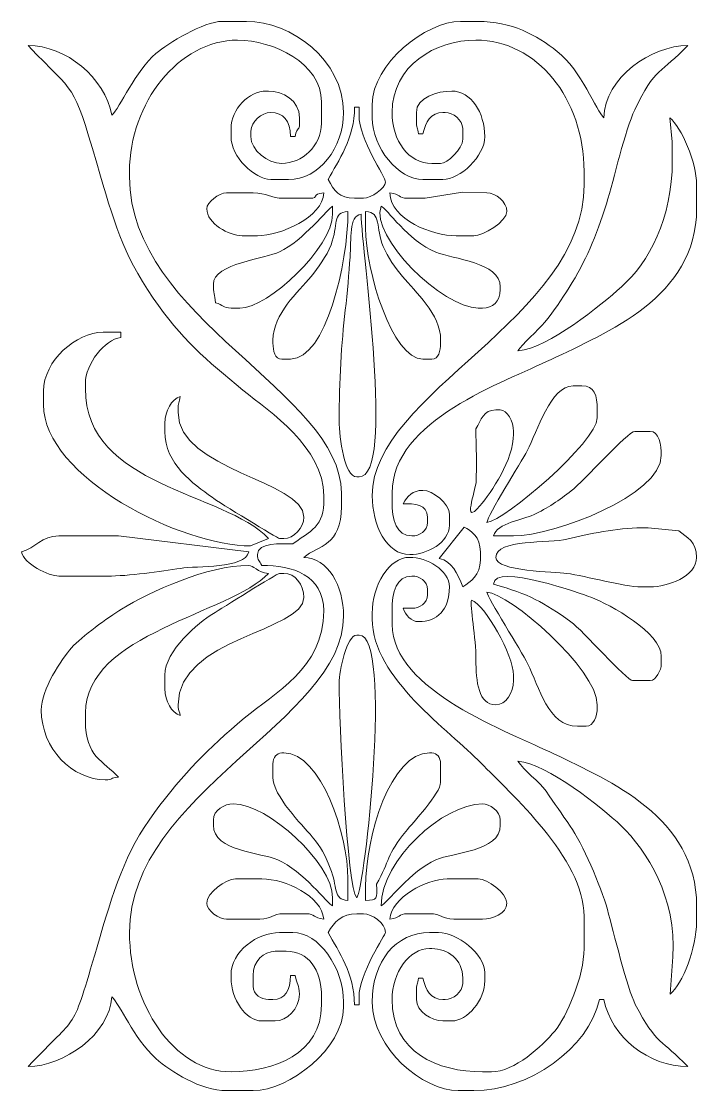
# Model space of a CAD drawing. Header units: millimetres. Extents: x -1200 to 1200, y -590 to 590.
# Drawn here: x 455 to 1200, y -590 to 590 of the extents above; entities that cross this region are included whole.
import ezdxf

# ---------------------------------------------------------------- set-up
doc = ezdxf.new("R2010")
doc.units = ezdxf.units.MM
doc.header["$MEASUREMENT"] = 0
doc.layers.add('Layer 1', color=7, linetype='Continuous')

msp = doc.modelspace()

# ---------------------------------------------------------------- linework, layer by layer
at = {"layer": 'Layer 1', "color": 250, "lineweight": 20}
for points, knots in [([(555.1257, 486.4647), (547.1942, 527.8415), (504.7219, 563.3568), (462.66, 563.3568), (516.8209, 506.14), (510.9145, 526.3753), (538.4378, 433.6507), (558.1861, 367.1202), (565.5389, 335.965), (600.6909, 284.551), (631.647, 239.2744), (659.1799, 216.3363), (699.6947, 183.0736), (729.608, 158.5143), (788.722, 120.4186), (788.722, 66.5148), (788.722, 66.5148), (788.722, 57.6421), (788.722, 57.6421), (788.722, 30.5854), (768.2673, 24.3592), (754.6557, 13.2817), (741.767, 13.2817), (715.7232, 15.4529), (715.7232, 1.4522), (715.7232, -5.1789), (717.649, -5.0406), (720.5901, -10.3773), (754.0874, -10.3773), (788.722, -20.9963), (788.722, -60.6537), (788.722, -124.5418), (734.5991, -150.6034), (701.157, -178.9897), (660.665, -213.3607), (635.2193, -238.7382), (601.9848, -283.2193), (569.5029, -326.6936), (556.6231, -370.4957), (538.8151, -431.2057), (509.9723, -529.5328), (519.5971, -503.2608), (462.66, -563.41), (502.2919, -563.41), (552.2942, -527.8687), (555.1257, -486.5179), (564.0497, -494.4651), (578.5718, -531.8256), (603.7906, -554.5389), (620.3861, -569.4845), (653.2639, -590.0266), (681.657, -590.0266), (681.657, -590.0266), (710.8563, -590.0266), (710.8563, -590.0266), (750.7669, -590.0266), (810.6217, -543.2736), (810.6217, -498.3474), (810.6217, -498.3474), (810.6217, -492.4331), (810.6217, -492.4331), (810.6217, -453.9325), (783.244, -415.5409), (754.6557, -415.5409), (754.6557, -415.5409), (740.0564, -415.5409), (740.0564, -415.5409), (715.8177, -415.5409), (686.5239, -435.8425), (686.5239, -462.8589), (686.5239, -462.8589), (686.5239, -465.8165), (686.5239, -465.8165), (686.5239, -488.9381), (702.6676, -513.1345), (720.5901, -513.1345), (720.5901, -513.1345), (735.1895, -513.1345), (735.1895, -513.1345), (747.9251, -513.1345), (761.9561, -499.9209), (761.9561, -483.5603), (761.9561, -472.8173), (759.0695, -473.187), (757.0892, -462.8589), (757.0892, -462.8589), (752.223, -462.8589), (752.223, -462.8589), (751.9188, -479.4366), (746.3642, -489.4755), (732.756, -489.4755), (732.756, -489.4755), (727.8898, -489.4755), (727.8898, -489.4755), (719.69, -489.4755), (710.8563, -484.2494), (710.8563, -474.6884), (710.8563, -474.6884), (710.8563, -462.8589), (710.8563, -462.8589), (710.8563, -446.9116), (722.8905, -436.2423), (735.1895, -436.2423), (735.1895, -436.2423), (747.3561, -436.2423), (747.3561, -436.2423), (771.8189, -436.2423), (786.2892, -456.1331), (786.2892, -486.5179), (786.2892, -486.5179), (786.2892, -495.3906), (786.2892, -495.3906), (786.2892, -549.3087), (733.5437, -569.3252), (686.5239, -569.3252), (623.3941, -569.3252), (574.5919, -494.3335), (574.5919, -415.5409), (574.5919, -261.1104), (810.6217, -181.4342), (810.6217, -66.568), (810.6217, -32.861), (793.4103, -2.2255), (766.8223, -1.5054), (783.0253, 12.1785), (808.1889, 10.3778), (808.1889, 54.6853), (808.1889, 54.6853), (808.1889, 69.4716), (808.1889, 69.4716), (808.1889, 180.7154), (574.5919, 261.0857), (574.5919, 418.4445), (574.5919, 418.4445), (574.5919, 424.3597), (574.5919, 424.3597), (574.5919, 499.8711), (629.0232, 569.2712), (693.8235, 569.2712), (732.7402, 569.2712), (786.2892, 543.9012), (786.2892, 501.2518), (786.2892, 501.2518), (786.2892, 477.592), (786.2892, 477.592), (786.2892, 452.3435), (764.6613, 433.2316), (742.4898, 433.2316), (726.9117, 433.2316), (708.4236, 447.6557), (708.4236, 462.8057), (708.4236, 462.8057), (708.4236, 468.7201), (708.4236, 468.7201), (708.4236, 479.4815), (720.288, 489.4223), (730.3233, 489.4223), (744.3267, 489.4223), (751.8995, 480.4599), (752.223, 462.8057), (752.223, 462.8057), (757.0892, 462.8057), (757.0892, 462.8057), (759.8475, 475.3595), (761.9561, 467.979), (761.9561, 477.592), (761.9561, 477.592), (761.9561, 483.5071), (761.9561, 483.5071), (761.9561, 503.0391), (743.5576, 513.0813), (727.8898, 513.0813), (727.8898, 513.0813), (725.4564, 513.0813), (725.4564, 513.0813), (706.4323, 513.0813), (686.5239, 493.4596), (686.5239, 471.6776), (686.5239, 471.6776), (686.5239, 462.8057), (686.5239, 462.8057), (686.5239, 440.7647), (712.4966, 415.4869), (730.3233, 415.4869), (730.3233, 415.4869), (749.7895, 415.4869), (749.7895, 415.4869), (783.8172, 415.4869), (810.6217, 450.3098), (810.6217, 489.4223), (810.6217, 547.3508), (752.6492, 589.9734), (703.5567, 589.9734), (703.5567, 589.9734), (676.7908, 589.9734), (676.7908, 589.9734), (656.4244, 589.9734), (616.7642, 565.5658), (603.7389, 554.5486), (581.5564, 535.7863), (563.8138, 494.2015), (555.1257, 486.4647)], [0, 0, 0, 0, 0.014925373, 0.014925373, 0.014925373, 0.029850746, 0.029850746, 0.029850746, 0.044776119, 0.044776119, 0.044776119, 0.059701493, 0.059701493, 0.059701493, 0.074626866, 0.074626866, 0.074626866, 0.089552239, 0.089552239, 0.089552239, 0.104477612, 0.104477612, 0.104477612, 0.119402985, 0.119402985, 0.119402985, 0.134328358, 0.134328358, 0.134328358, 0.149253731, 0.149253731, 0.149253731, 0.164179104, 0.164179104, 0.164179104, 0.179104478, 0.179104478, 0.179104478, 0.194029851, 0.194029851, 0.194029851, 0.208955224, 0.208955224, 0.208955224, 0.223880597, 0.223880597, 0.223880597, 0.23880597, 0.23880597, 0.23880597, 0.253731343, 0.253731343, 0.253731343, 0.268656716, 0.268656716, 0.268656716, 0.28358209, 0.28358209, 0.28358209, 0.298507463, 0.298507463, 0.298507463, 0.313432836, 0.313432836, 0.313432836, 0.328358209, 0.328358209, 0.328358209, 0.343283582, 0.343283582, 0.343283582, 0.358208955, 0.358208955, 0.358208955, 0.373134328, 0.373134328, 0.373134328, 0.388059701, 0.388059701, 0.388059701, 0.402985075, 0.402985075, 0.402985075, 0.417910448, 0.417910448, 0.417910448, 0.432835821, 0.432835821, 0.432835821, 0.447761194, 0.447761194, 0.447761194, 0.462686567, 0.462686567, 0.462686567, 0.47761194, 0.47761194, 0.47761194, 0.492537313, 0.492537313, 0.492537313, 0.507462687, 0.507462687, 0.507462687, 0.52238806, 0.52238806, 0.52238806, 0.537313433, 0.537313433, 0.537313433, 0.552238806, 0.552238806, 0.552238806, 0.567164179, 0.567164179, 0.567164179, 0.582089552, 0.582089552, 0.582089552, 0.597014925, 0.597014925, 0.597014925, 0.611940299, 0.611940299, 0.611940299, 0.626865672, 0.626865672, 0.626865672, 0.641791045, 0.641791045, 0.641791045, 0.656716418, 0.656716418, 0.656716418, 0.671641791, 0.671641791, 0.671641791, 0.686567164, 0.686567164, 0.686567164, 0.701492537, 0.701492537, 0.701492537, 0.71641791, 0.71641791, 0.71641791, 0.731343284, 0.731343284, 0.731343284, 0.746268657, 0.746268657, 0.746268657, 0.76119403, 0.76119403, 0.76119403, 0.776119403, 0.776119403, 0.776119403, 0.791044776, 0.791044776, 0.791044776, 0.805970149, 0.805970149, 0.805970149, 0.820895522, 0.820895522, 0.820895522, 0.835820896, 0.835820896, 0.835820896, 0.850746269, 0.850746269, 0.850746269, 0.865671642, 0.865671642, 0.865671642, 0.880597015, 0.880597015, 0.880597015, 0.895522388, 0.895522388, 0.895522388, 0.910447761, 0.910447761, 0.910447761, 0.925373134, 0.925373134, 0.925373134, 0.940298507, 0.940298507, 0.940298507, 0.955223881, 0.955223881, 0.955223881, 0.970149254, 0.970149254, 0.970149254, 0.985074627, 0.985074627, 0.985074627, 1, 1, 1, 1]), ([(842.2545, 498.2942), (842.2545, 498.2942), (842.2545, 483.5071), (842.2545, 483.5071), (842.2545, 450.4842), (871.0504, 415.4869), (898.2205, 415.4869), (898.2205, 415.4869), (920.1202, 415.4869), (920.1202, 415.4869), (939.1167, 415.4869), (966.3531, 441.0103), (966.3531, 462.8057), (966.3531, 489.3888), (951.2812, 513.0813), (929.8533, 513.0813), (914.3752, 513.0813), (890.9208, 506.0034), (890.9208, 489.4223), (890.9208, 489.4223), (890.9208, 480.5496), (890.9208, 480.5496), (890.9208, 472.5621), (892.0824, 472.3952), (893.3543, 465.7625), (893.3543, 465.7625), (898.2205, 465.7625), (898.2205, 465.7625), (900.7257, 478.831), (907.0314, 489.4223), (920.1202, 489.4223), (920.1202, 489.4223), (922.5537, 489.4223), (922.5537, 489.4223), (931.446, 489.4223), (942.0199, 481.2604), (942.0199, 471.6776), (942.0199, 471.6776), (942.0199, 459.8482), (942.0199, 459.8482), (942.0199, 449.1663), (924.5684, 433.2316), (917.6874, 433.2316), (917.6874, 433.2316), (907.9536, 433.2316), (907.9536, 433.2316), (882.1085, 433.2316), (864.1542, 458.1464), (864.1542, 489.4223), (864.1542, 541.3552), (911.948, 569.2712), (956.6199, 569.2712), (1023.5627, 569.2712), (1075.8515, 505.1617), (1075.8515, 424.3597), (1075.8515, 424.3597), (1075.8515, 409.5726), (1075.8515, 409.5726), (1075.8515, 261.6809), (842.2545, 180.5603), (842.2545, 66.5148), (842.2545, 34.2849), (858.0092, 1.4522), (883.6212, 1.4522), (902.468, 1.4522), (927.4206, 14.9382), (927.4206, 33.9831), (927.4206, 33.9831), (927.4206, 45.8126), (927.4206, 45.8126), (927.4206, 58.1258), (908.6972, 72.4292), (898.2205, 72.4292), (886.6278, 72.4292), (880.9987, 66.1317), (876.3208, 57.6421), (888.7136, 57.6421), (903.0874, 57.4333), (903.0874, 42.8558), (903.0874, 42.8558), (903.0874, 36.9407), (903.0874, 36.9407), (903.0874, 27.3797), (894.2544, 22.1536), (886.0539, 22.1536), (868.7004, 22.1536), (864.1542, 39.3341), (864.1542, 60.5997), (864.1542, 60.5997), (864.1542, 69.4716), (864.1542, 69.4716), (864.1542, 150.0724), (987.0477, 191.502), (1039.6884, 216.9324), (1099.9164, 246.0278), (1199.9501, 285.3667), (1199.9501, 382.956), (1199.9501, 382.956), (1199.9501, 409.5726), (1199.9501, 409.5726), (1199.9501, 434.1931), (1183.0697, 473.4809), (1170.4589, 483.4543), (1170.4589, 483.4543), (1173.1835, 456.8906), (1173.1835, 456.8906), (1173.1835, 456.8906), (1173.1835, 436.1892), (1173.1835, 436.1892), (1173.1835, 372.5651), (1147.3494, 323.9326), (1117.2361, 297.1685), (1093.8893, 276.4185), (1037.6509, 229.7335), (1002.8528, 226.2142), (1007.1058, 233.2695), (1025.0849, 248.8144), (1032.6709, 257.9931), (1041.5742, 268.7655), (1051.6874, 283.95), (1059.4871, 296.378), (1077.2911, 324.7475), (1089.3894, 352.4354), (1100.4716, 388.5216), (1109.028, 416.3848), (1120.9153, 469.4779), (1131.741, 492.4721), (1153.8841, 539.5017), (1161.2631, 532.77), (1190.2169, 563.3568), (1150.3685, 563.3568), (1098.5741, 528.4057), (1097.7512, 483.5071), (1089.119, 491.1945), (1073.0863, 535.7628), (1046.2176, 556.9135), (1023.3895, 574.8837), (995.838, 589.9734), (959.0534, 589.9734), (959.0534, 589.9734), (939.5871, 589.9734), (939.5871, 589.9734), (901.1678, 589.9734), (842.2545, 542.9379), (842.2545, 498.2942)], [0, 0, 0, 0, 0.020833333, 0.020833333, 0.020833333, 0.041666667, 0.041666667, 0.041666667, 0.0625, 0.0625, 0.0625, 0.083333333, 0.083333333, 0.083333333, 0.104166667, 0.104166667, 0.104166667, 0.125, 0.125, 0.125, 0.145833333, 0.145833333, 0.145833333, 0.166666667, 0.166666667, 0.166666667, 0.1875, 0.1875, 0.1875, 0.208333333, 0.208333333, 0.208333333, 0.229166667, 0.229166667, 0.229166667, 0.25, 0.25, 0.25, 0.270833333, 0.270833333, 0.270833333, 0.291666667, 0.291666667, 0.291666667, 0.3125, 0.3125, 0.3125, 0.333333333, 0.333333333, 0.333333333, 0.354166667, 0.354166667, 0.354166667, 0.375, 0.375, 0.375, 0.395833333, 0.395833333, 0.395833333, 0.416666667, 0.416666667, 0.416666667, 0.4375, 0.4375, 0.4375, 0.458333333, 0.458333333, 0.458333333, 0.479166667, 0.479166667, 0.479166667, 0.5, 0.5, 0.5, 0.520833333, 0.520833333, 0.520833333, 0.541666667, 0.541666667, 0.541666667, 0.5625, 0.5625, 0.5625, 0.583333333, 0.583333333, 0.583333333, 0.604166667, 0.604166667, 0.604166667, 0.625, 0.625, 0.625, 0.645833333, 0.645833333, 0.645833333, 0.666666667, 0.666666667, 0.666666667, 0.6875, 0.6875, 0.6875, 0.708333333, 0.708333333, 0.708333333, 0.729166667, 0.729166667, 0.729166667, 0.75, 0.75, 0.75, 0.770833333, 0.770833333, 0.770833333, 0.791666667, 0.791666667, 0.791666667, 0.8125, 0.8125, 0.8125, 0.833333333, 0.833333333, 0.833333333, 0.854166667, 0.854166667, 0.854166667, 0.875, 0.875, 0.875, 0.895833333, 0.895833333, 0.895833333, 0.916666667, 0.916666667, 0.916666667, 0.9375, 0.9375, 0.9375, 0.958333333, 0.958333333, 0.958333333, 0.979166667, 0.979166667, 0.979166667, 1, 1, 1, 1]), ([(793.5889, 415.4869), (800.3871, 403.1477), (805.5989, 394.7855), (822.7883, 394.7855), (822.7883, 394.7855), (832.5214, 394.7855), (832.5214, 394.7855), (840.8398, 394.7855), (856.8546, 405.9771), (856.8546, 412.5293), (856.8546, 418.1461), (827.6552, 459.5564), (827.6552, 486.4647), (827.6552, 486.4647), (827.6552, 495.3366), (827.6552, 495.3366), (827.6552, 495.3366), (822.7883, 495.3366), (822.7883, 495.3366), (822.7883, 461.3303), (804.7926, 435.8211), (793.5889, 415.4869)], [0, 0, 0, 0, 0.142857143, 0.142857143, 0.142857143, 0.285714286, 0.285714286, 0.285714286, 0.428571429, 0.428571429, 0.428571429, 0.571428571, 0.571428571, 0.571428571, 0.714285714, 0.714285714, 0.714285714, 0.857142857, 0.857142857, 0.857142857, 1, 1, 1, 1]), ([(934.7202, 353.3819), (934.7202, 353.3819), (954.1865, 353.3819), (954.1865, 353.3819), (964.1955, 353.3819), (990.6862, 368.9126), (990.6862, 379.9985), (990.6862, 391.0609), (978.292, 400.6999), (968.7865, 400.6999), (968.7865, 400.6999), (941.9013, 401.6304), (941.9013, 401.6304), (941.9013, 401.6304), (900.654, 394.7855), (900.654, 394.7855), (900.654, 394.7855), (881.1877, 394.7855), (881.1877, 394.7855), (870.6358, 394.7855), (873.6763, 399.491), (861.7215, 400.6999), (862.2677, 370.8876), (908.8744, 353.3819), (934.7202, 353.3819)], [0, 0, 0, 0, 0.125, 0.125, 0.125, 0.25, 0.25, 0.25, 0.375, 0.375, 0.375, 0.5, 0.5, 0.5, 0.625, 0.625, 0.625, 0.75, 0.75, 0.75, 0.875, 0.875, 0.875, 1, 1, 1, 1]), ([(659.7573, 382.956), (659.7573, 367.2401), (684.4719, 353.3819), (698.6905, 353.3819), (698.6905, 353.3819), (715.7232, 353.3819), (715.7232, 353.3819), (740.4633, 353.3819), (788.2268, 373.6843), (788.722, 400.6999), (774.3903, 399.2504), (783.6475, 394.7855), (774.1227, 394.7855), (774.1227, 394.7855), (744.9226, 394.7855), (744.9226, 394.7855), (729.3735, 394.7855), (726.4062, 400.6999), (710.8563, 400.6999), (710.8563, 400.6999), (681.657, 400.6999), (681.657, 400.6999), (673.2406, 400.6999), (659.7573, 390.4321), (659.7573, 382.956)], [0, 0, 0, 0, 0.125, 0.125, 0.125, 0.25, 0.25, 0.25, 0.375, 0.375, 0.375, 0.5, 0.5, 0.5, 0.625, 0.625, 0.625, 0.75, 0.75, 0.75, 0.875, 0.875, 0.875, 1, 1, 1, 1]), ([(667.0569, 300.1488), (667.0569, 289.9531), (668.8572, 288.6973), (669.4904, 279.4474), (677.9889, 277.0405), (677.684, 273.5322), (686.5239, 273.5322), (686.5239, 273.5322), (696.257, 273.5322), (696.257, 273.5322), (727.9243, 273.5322), (798.4551, 340.9538), (798.4551, 377.0409), (798.4551, 377.0409), (798.4551, 385.9128), (798.4551, 385.9128), (795.0774, 384.8171), (765.3255, 347.4625), (740.0998, 335.5844), (725.2212, 328.5786), (667.0569, 322.5486), (667.0569, 300.1488)], [0, 0, 0, 0, 0.142857143, 0.142857143, 0.142857143, 0.285714286, 0.285714286, 0.285714286, 0.428571429, 0.428571429, 0.428571429, 0.571428571, 0.571428571, 0.571428571, 0.714285714, 0.714285714, 0.714285714, 0.857142857, 0.857142857, 0.857142857, 1, 1, 1, 1]), ([(732.756, 238.0437), (732.756, 238.0437), (732.756, 235.0861), (732.756, 235.0861), (732.756, 226.0055), (735.0095, 217.3415), (742.4898, 217.3415), (742.4898, 217.3415), (752.223, 217.3415), (752.223, 217.3415), (791.032, 217.3415), (815.4886, 322.4438), (815.4886, 379.9985), (797.6467, 379.5156), (805.1671, 365.0169), (796.8246, 343.5342), (791.8307, 330.6752), (782.5797, 317.776), (774.7276, 308.2855), (760.9277, 291.603), (732.756, 267.5634), (732.756, 238.0437)], [0, 0, 0, 0, 0.142857143, 0.142857143, 0.142857143, 0.285714286, 0.285714286, 0.285714286, 0.428571429, 0.428571429, 0.428571429, 0.571428571, 0.571428571, 0.571428571, 0.714285714, 0.714285714, 0.714285714, 0.857142857, 0.857142857, 0.857142857, 1, 1, 1, 1]), ([(834.9549, 362.2538), (834.9549, 314.3448), (864.1391, 217.3415), (898.2205, 217.3415), (898.2205, 217.3415), (907.9536, 217.3415), (907.9536, 217.3415), (915.434, 217.3415), (917.6874, 226.0055), (917.6874, 235.0861), (917.6874, 235.0861), (917.6874, 238.0437), (917.6874, 238.0437), (917.6874, 267.5634), (889.5158, 291.603), (875.7159, 308.2855), (867.4809, 318.2388), (859.7646, 329.261), (854.4356, 341.5692), (845.5398, 362.1155), (852.9312, 379.5114), (834.9549, 379.9985), (834.9549, 379.9985), (834.9549, 362.2538), (834.9549, 362.2538)], [0, 0, 0, 0, 0.125, 0.125, 0.125, 0.25, 0.25, 0.25, 0.375, 0.375, 0.375, 0.5, 0.5, 0.5, 0.625, 0.625, 0.625, 0.75, 0.75, 0.75, 0.875, 0.875, 0.875, 1, 1, 1, 1]), ([(959.0534, 273.5322), (959.0534, 273.5322), (963.9196, 273.5322), (963.9196, 273.5322), (975.1509, 273.5322), (983.3865, 280.0811), (983.3865, 294.2336), (983.3865, 294.2336), (983.3865, 297.1912), (983.3865, 297.1912), (983.3865, 324.045), (931.0901, 327.6791), (912.506, 335.255), (881.5374, 347.8783), (858.0251, 383.9536), (851.9883, 385.9128), (839.2955, 352.5587), (919.9236, 273.5322), (959.0534, 273.5322)], [0, 0, 0, 0, 0.166666667, 0.166666667, 0.166666667, 0.333333333, 0.333333333, 0.333333333, 0.5, 0.5, 0.5, 0.666666667, 0.666666667, 0.666666667, 0.833333333, 0.833333333, 0.833333333, 1, 1, 1, 1]), ([(805.7555, 149.3213), (805.7555, 129.8379), (811.7088, 87.2162), (825.2217, 87.2162), (825.2217, 87.2162), (827.6552, 87.2162), (827.6552, 87.2162), (868.3017, 87.2162), (830.0886, 336.5837), (830.0886, 377.0409), (816.0294, 375.6191), (819.3043, 349.2389), (817.8483, 329.8126), (816.6039, 313.2089), (814.8106, 290.1309), (812.5447, 271.195), (808.2117, 234.978), (805.7555, 192.4896), (805.7555, 149.3213)], [0, 0, 0, 0, 0.166666667, 0.166666667, 0.166666667, 0.333333333, 0.333333333, 0.333333333, 0.5, 0.5, 0.5, 0.666666667, 0.666666667, 0.666666667, 0.833333333, 0.833333333, 0.833333333, 1, 1, 1, 1]), ([(479.6935, 181.853), (479.6935, 181.853), (479.6935, 167.0659), (479.6935, 167.0659), (479.6935, 86.9438), (633.4645, 10.3241), (708.1222, 11.2345), (708.1222, 11.2345), (727.8898, 19.196), (727.8898, 19.196), (678.5634, 71.3058), (525.9256, 75.7631), (525.9256, 184.8106), (525.9256, 184.8106), (525.9256, 190.7249), (525.9256, 190.7249), (525.9256, 211.7189), (547.3259, 239.2274), (564.8588, 241.0005), (564.8588, 241.0005), (564.8588, 246.9156), (564.8588, 246.9156), (564.8588, 246.9156), (545.3926, 246.9156), (545.3926, 246.9156), (516.0118, 246.9156), (479.6935, 215.5735), (479.6935, 181.853)], [0, 0, 0, 0, 0.111111111, 0.111111111, 0.111111111, 0.222222222, 0.222222222, 0.222222222, 0.333333333, 0.333333333, 0.333333333, 0.444444444, 0.444444444, 0.444444444, 0.555555556, 0.555555556, 0.555555556, 0.666666667, 0.666666667, 0.666666667, 0.777777778, 0.777777778, 0.777777778, 0.888888889, 0.888888889, 0.888888889, 1, 1, 1, 1]), ([(968.7865, 36.9407), (988.1141, 38.8956), (1090.4516, 126.2399), (1090.4516, 152.2789), (1090.4516, 152.2789), (1090.4516, 161.1516), (1090.4516, 161.1516), (1090.4516, 177.5441), (1087.0656, 187.7673), (1073.4181, 187.7673), (1073.4181, 187.7673), (1063.685, 187.7673), (1063.685, 187.7673), (1039.0945, 187.7673), (1024.2255, 137.4465), (1013.1067, 116.1574), (1006.2912, 103.1082), (969.3011, 44.4537), (968.7865, 36.9407)], [0, 0, 0, 0, 0.166666667, 0.166666667, 0.166666667, 0.333333333, 0.333333333, 0.333333333, 0.5, 0.5, 0.5, 0.666666667, 0.666666667, 0.666666667, 0.833333333, 0.833333333, 0.833333333, 1, 1, 1, 1]), ([(613.5244, 146.3645), (613.5244, 146.3645), (613.5244, 137.4918), (613.5244, 137.4918), (613.5244, 100.9051), (645.4028, 79.7116), (665.5947, 64.7368), (672.3156, 59.753), (738.1513, 19.196), (740.0564, 19.196), (740.0564, 19.196), (744.9226, 19.196), (744.9226, 19.196), (755.7731, 19.196), (766.8223, 31.1722), (766.8223, 42.8558), (766.8223, 83.2669), (628.1244, 94.7024), (628.1244, 158.194), (628.1244, 158.194), (628.1244, 161.1516), (628.1244, 161.1516), (628.1244, 169.1391), (629.2867, 169.3051), (630.5579, 175.9378), (621.1924, 172.8989), (613.5244, 160.3787), (613.5244, 146.3645)], [0, 0, 0, 0, 0.111111111, 0.111111111, 0.111111111, 0.222222222, 0.222222222, 0.222222222, 0.333333333, 0.333333333, 0.333333333, 0.444444444, 0.444444444, 0.444444444, 0.555555556, 0.555555556, 0.555555556, 0.666666667, 0.666666667, 0.666666667, 0.777777778, 0.777777778, 0.777777778, 0.888888889, 0.888888889, 0.888888889, 1, 1, 1, 1]), ([(956.6199, 140.4494), (956.6199, 122.4197), (957.7615, 98.4832), (956.6986, 81.2063), (956.1502, 72.285), (941.0839, 31.8655), (960.9274, 55.1875), (973.9045, 70.439), (997.9859, 106.1471), (997.9859, 134.535), (997.9859, 134.535), (997.9859, 137.4918), (997.9859, 137.4918), (997.9859, 148.2994), (991.2704, 161.1516), (983.3865, 161.1516), (983.3865, 161.1516), (978.5196, 161.1516), (978.5196, 161.1516), (965.046, 161.1516), (961.9655, 150.152), (956.6199, 140.4494)], [0, 0, 0, 0, 0.142857143, 0.142857143, 0.142857143, 0.285714286, 0.285714286, 0.285714286, 0.428571429, 0.428571429, 0.428571429, 0.571428571, 0.571428571, 0.571428571, 0.714285714, 0.714285714, 0.714285714, 0.857142857, 0.857142857, 0.857142857, 1, 1, 1, 1]), ([(976.0862, 22.1536), (976.0862, 22.1536), (997.9859, 22.1536), (997.9859, 22.1536), (1042.7199, 22.1536), (1161.0169, 67.0002), (1161.0169, 110.8752), (1161.0169, 122.8623), (1158.3944, 137.4918), (1148.8503, 137.4918), (1148.8503, 137.4918), (1131.8175, 137.4918), (1131.8175, 137.4918), (1123.9805, 137.4918), (1075.3577, 82.2492), (1061.7723, 71.7962), (1048.7297, 61.7607), (1035.2795, 52.5476), (1020.2311, 45.3926), (1010.3049, 40.6737), (979.1432, 36.068), (976.0862, 22.1536)], [0, 0, 0, 0, 0.142857143, 0.142857143, 0.142857143, 0.285714286, 0.285714286, 0.285714286, 0.428571429, 0.428571429, 0.428571429, 0.571428571, 0.571428571, 0.571428571, 0.714285714, 0.714285714, 0.714285714, 0.857142857, 0.857142857, 0.857142857, 1, 1, 1, 1]), ([(916.2141, -2.6346), (930.3658, -5.7842), (936.057, -18.9315), (942.0199, -34.0371), (951.1647, -28.1555), (961.4868, -21.2905), (961.4868, -4.463), (961.4868, -4.463), (961.4868, 4.4089), (961.4868, 4.4089), (961.4868, 21.2373), (951.1647, 28.1023), (943.7395, 31.9628), (943.7395, 31.9628), (916.2141, -2.6346), (916.2141, -2.6346)], [0, 0, 0, 0, 0.2, 0.2, 0.2, 0.4, 0.4, 0.4, 0.6, 0.6, 0.6, 0.8, 0.8, 0.8, 1, 1, 1, 1]), ([(978.5196, -1.5054), (978.5196, -17.3219), (1043.989, -17.3948), (1056.4591, -19.1603), (1078.5568, -22.2889), (1119.2826, -34.0371), (1139.1172, -34.0371), (1139.1172, -34.0371), (1148.8503, -34.0371), (1148.8503, -34.0371), (1167.7475, -34.0371), (1199.9501, -22.973), (1199.9501, -1.5054), (1199.9501, 15.6768), (1189.0802, 21.0713), (1180.4549, 27.7142), (1180.4549, 27.7142), (1146.4175, 31.0255), (1146.4175, 31.0255), (1146.4175, 31.0255), (1139.1172, 31.0255), (1139.1172, 31.0255), (1112.5099, 31.0255), (1080.8461, 24.3181), (1056.9854, 18.4675), (1038.2772, 13.8803), (978.5196, 18.8699), (978.5196, -1.5054)], [0, 0, 0, 0, 0.111111111, 0.111111111, 0.111111111, 0.222222222, 0.222222222, 0.222222222, 0.333333333, 0.333333333, 0.333333333, 0.444444444, 0.444444444, 0.444444444, 0.555555556, 0.555555556, 0.555555556, 0.666666667, 0.666666667, 0.666666667, 0.777777778, 0.777777778, 0.777777778, 0.888888889, 0.888888889, 0.888888889, 1, 1, 1, 1]), ([(455.3603, 4.4089), (458.2669, -8.8222), (485.3019, -22.2076), (496.7263, -22.2076), (496.7263, -22.2076), (550.2588, -22.2076), (550.2588, -22.2076), (572.7206, -22.2076), (609.4618, -17.1702), (630.8228, -13.6568), (648.5791, -10.7369), (701.8268, -14.5412), (706.0115, 4.6596), (706.0115, 4.6596), (562.4254, 22.1536), (562.4254, 22.1536), (562.4254, 22.1536), (496.7263, 22.1536), (496.7263, 22.1536), (478.0077, 22.1536), (470.626, 8.7321), (455.3603, 4.4089)], [0, 0, 0, 0, 0.142857143, 0.142857143, 0.142857143, 0.285714286, 0.285714286, 0.285714286, 0.428571429, 0.428571429, 0.428571429, 0.571428571, 0.571428571, 0.571428571, 0.714285714, 0.714285714, 0.714285714, 0.857142857, 0.857142857, 0.857142857, 1, 1, 1, 1]), ([(477.26, -170.0767), (477.26, -212.6339), (511.7519, -246.9688), (547.8253, -246.9688), (556.9901, -246.9688), (552.4267, -245.0231), (562.4254, -244.0121), (545.6829, -226.3252), (525.9256, -221.3515), (525.9256, -181.9062), (525.9256, -181.9062), (525.9256, -173.0343), (525.9256, -173.0343), (525.9256, -85.8644), (685.8886, -63.6205), (727.8898, -19.25), (715.5881, -18.006), (710.8639, -10.3773), (705.9901, -10.3773), (660.5843, -10.3773), (597.6966, -39.2799), (565.6789, -58.6929), (551.0279, -67.5765), (521.6229, -89.1674), (510.6786, -101.2701), (499.5756, -113.5465), (477.26, -147.9602), (477.26, -170.0767)], [0, 0, 0, 0, 0.111111111, 0.111111111, 0.111111111, 0.222222222, 0.222222222, 0.222222222, 0.333333333, 0.333333333, 0.333333333, 0.444444444, 0.444444444, 0.444444444, 0.555555556, 0.555555556, 0.555555556, 0.666666667, 0.666666667, 0.666666667, 0.777777778, 0.777777778, 0.777777778, 0.888888889, 0.888888889, 0.888888889, 1, 1, 1, 1]), ([(842.2545, -63.6104), (842.2545, -63.6104), (842.2545, -69.5256), (842.2545, -69.5256), (842.2545, -134.6896), (927.9089, -193.1162), (962.12, -228.4554), (994.2171, -261.6108), (1075.8515, -333.5452), (1075.8515, -397.7963), (1075.8515, -397.7963), (1075.8515, -433.2848), (1075.8515, -433.2848), (1075.8515, -463.8356), (1056.6529, -508.6243), (1043.6331, -524.2522), (1029.6559, -541.0303), (999.1129, -569.3252), (973.6527, -569.3252), (973.6527, -569.3252), (963.9196, -569.3252), (963.9196, -569.3252), (914.0035, -569.3252), (864.1542, -547.575), (864.1542, -489.4755), (864.1542, -459.4143), (882.9342, -433.2848), (905.5209, -433.2848), (905.5209, -433.2848), (907.9536, -433.2848), (907.9536, -433.2848), (925.1451, -433.2848), (942.0199, -445.1436), (942.0199, -465.8165), (942.0199, -465.8165), (942.0199, -471.7308), (942.0199, -471.7308), (942.0199, -481.3136), (931.446, -489.4755), (922.5537, -489.4755), (922.5537, -489.4755), (920.1202, -489.4755), (920.1202, -489.4755), (907.0314, -489.4755), (900.7257, -478.885), (898.2205, -465.8165), (898.2205, -465.8165), (893.3543, -465.8165), (893.3543, -465.8165), (892.0824, -472.4493), (890.9208, -472.6161), (890.9208, -480.6036), (890.9208, -480.6036), (890.9208, -489.4755), (890.9208, -489.4755), (890.9208, -502.5968), (907.6874, -513.1345), (920.1202, -513.1345), (920.1202, -513.1345), (929.8533, -513.1345), (929.8533, -513.1345), (947.6269, -513.1345), (966.3531, -489.789), (966.3531, -468.7741), (966.3531, -468.7741), (966.3531, -459.9013), (966.3531, -459.9013), (966.3531, -439.1672), (935.83, -415.5409), (915.254, -415.5409), (915.254, -415.5409), (905.5209, -415.5409), (905.5209, -415.5409), (868.2997, -415.5409), (842.2545, -447.195), (842.2545, -492.4331), (842.2545, -543.6039), (897.8625, -590.0266), (937.1537, -590.0266), (937.1537, -590.0266), (954.1865, -590.0266), (954.1865, -590.0266), (1014.7566, -590.0266), (1080.9695, -543.7112), (1092.885, -489.4755), (1092.885, -489.4755), (1097.7512, -489.4755), (1097.7512, -489.4755), (1105.7634, -531.2731), (1147.2301, -563.41), (1190.2169, -563.41), (1161.6377, -533.2197), (1155.8699, -540.6355), (1132.2852, -494.8223), (1123.4646, -477.6896), (1108.4162, -414.7781), (1101.609, -390.15), (1094.388, -364.0247), (1073.576, -316.8174), (1060.5921, -298.0466), (1051.028, -284.2211), (1043.4041, -273.4345), (1033.8779, -259.5369), (1026.7638, -249.1593), (1009.1226, -236.6684), (1002.8528, -226.2674), (1035.4202, -229.5611), (1095.0012, -276.9311), (1116.7823, -297.7742), (1144.4752, -324.275), (1178.498, -377.8443), (1173.6725, -442.217), (1173.6725, -442.217), (1170.75, -483.5603), (1170.75, -483.5603), (1184.6044, -472.285), (1199.9501, -432.3433), (1199.9501, -403.7115), (1199.9501, -403.7115), (1199.9501, -385.9668), (1199.9501, -385.9668), (1199.9501, -288.292), (1103.7445, -248.0787), (1043.1972, -218.637), (993.1576, -194.3049), (864.1542, -148.4397), (864.1542, -75.4399), (864.1542, -75.4399), (864.1542, -60.6537), (864.1542, -60.6537), (864.1542, -39.3881), (868.7004, -22.2076), (886.0539, -22.2076), (894.2544, -22.2076), (903.0874, -27.4337), (903.0874, -36.9939), (903.0874, -36.9939), (903.0874, -42.909), (903.0874, -42.909), (903.0874, -52.4692), (894.2544, -57.6961), (886.0539, -57.6961), (886.0539, -57.6961), (876.3208, -57.6961), (876.3208, -57.6961), (878.5204, -65.0808), (885.6077, -72.4832), (893.3543, -72.4832), (914.1166, -72.4832), (927.4206, -59.6091), (927.4206, -34.0371), (927.4206, -15.7081), (902.1535, -1.5054), (883.6212, -1.5054), (860.7268, -1.5054), (842.2545, -32.2322), (842.2545, -63.6104)], [0, 0, 0, 0, 0.019230769, 0.019230769, 0.019230769, 0.038461538, 0.038461538, 0.038461538, 0.057692308, 0.057692308, 0.057692308, 0.076923077, 0.076923077, 0.076923077, 0.096153846, 0.096153846, 0.096153846, 0.115384615, 0.115384615, 0.115384615, 0.134615385, 0.134615385, 0.134615385, 0.153846154, 0.153846154, 0.153846154, 0.173076923, 0.173076923, 0.173076923, 0.192307692, 0.192307692, 0.192307692, 0.211538462, 0.211538462, 0.211538462, 0.230769231, 0.230769231, 0.230769231, 0.25, 0.25, 0.25, 0.269230769, 0.269230769, 0.269230769, 0.288461538, 0.288461538, 0.288461538, 0.307692308, 0.307692308, 0.307692308, 0.326923077, 0.326923077, 0.326923077, 0.346153846, 0.346153846, 0.346153846, 0.365384615, 0.365384615, 0.365384615, 0.384615385, 0.384615385, 0.384615385, 0.403846154, 0.403846154, 0.403846154, 0.423076923, 0.423076923, 0.423076923, 0.442307692, 0.442307692, 0.442307692, 0.461538462, 0.461538462, 0.461538462, 0.480769231, 0.480769231, 0.480769231, 0.5, 0.5, 0.5, 0.519230769, 0.519230769, 0.519230769, 0.538461538, 0.538461538, 0.538461538, 0.557692308, 0.557692308, 0.557692308, 0.576923077, 0.576923077, 0.576923077, 0.596153846, 0.596153846, 0.596153846, 0.615384615, 0.615384615, 0.615384615, 0.634615385, 0.634615385, 0.634615385, 0.653846154, 0.653846154, 0.653846154, 0.673076923, 0.673076923, 0.673076923, 0.692307692, 0.692307692, 0.692307692, 0.711538462, 0.711538462, 0.711538462, 0.730769231, 0.730769231, 0.730769231, 0.75, 0.75, 0.75, 0.769230769, 0.769230769, 0.769230769, 0.788461538, 0.788461538, 0.788461538, 0.807692308, 0.807692308, 0.807692308, 0.826923077, 0.826923077, 0.826923077, 0.846153846, 0.846153846, 0.846153846, 0.865384615, 0.865384615, 0.865384615, 0.884615385, 0.884615385, 0.884615385, 0.903846154, 0.903846154, 0.903846154, 0.923076923, 0.923076923, 0.923076923, 0.942307692, 0.942307692, 0.942307692, 0.961538462, 0.961538462, 0.961538462, 0.980769231, 0.980769231, 0.980769231, 1, 1, 1, 1]), ([(976.0862, -31.0795), (1015.3187, -42.1881), (1030.8713, -51.0172), (1061.186, -72.5628), (1074.2327, -81.8354), (1122.77, -137.5458), (1129.3841, -137.5458), (1129.3841, -137.5458), (1148.8503, -137.5458), (1148.8503, -137.5458), (1154.9981, -137.5458), (1161.0169, -125.293), (1161.0169, -119.8011), (1161.0169, -119.8011), (1161.0169, -110.9292), (1161.0169, -110.9292), (1161.0169, -84.4501), (1104.7536, -53.922), (1083.4271, -45.5313), (1074.99, -42.2115), (976.6331, -7.0022), (976.0862, -31.0795)], [0, 0, 0, 0, 0.142857143, 0.142857143, 0.142857143, 0.285714286, 0.285714286, 0.285714286, 0.428571429, 0.428571429, 0.428571429, 0.571428571, 0.571428571, 0.571428571, 0.714285714, 0.714285714, 0.714285714, 0.857142857, 0.857142857, 0.857142857, 1, 1, 1, 1]), ([(613.5244, -131.6306), (613.5244, -131.6306), (613.5244, -146.4177), (613.5244, -146.4177), (613.5244, -160.4318), (621.1924, -172.9521), (630.5579, -175.9919), (628.9956, -168.0614), (628.1244, -170.417), (628.1244, -164.1624), (628.1244, -90.0878), (766.8223, -83.3704), (766.8223, -45.8666), (766.8223, -31.2489), (756.9499, -19.25), (744.9226, -19.25), (744.9226, -19.25), (740.0564, -19.25), (740.0564, -19.25), (737.0401, -19.25), (675.116, -58.5855), (667.0211, -63.5668), (650.5311, -73.7147), (613.5244, -104.1506), (613.5244, -131.6306)], [0, 0, 0, 0, 0.125, 0.125, 0.125, 0.25, 0.25, 0.25, 0.375, 0.375, 0.375, 0.5, 0.5, 0.5, 0.625, 0.625, 0.625, 0.75, 0.75, 0.75, 0.875, 0.875, 0.875, 1, 1, 1, 1]), ([(1068.5519, -187.8213), (1068.5519, -187.8213), (1078.285, -187.8213), (1078.285, -187.8213), (1086.151, -187.8213), (1090.4516, -177.0859), (1090.4516, -167.1199), (1090.4516, -167.1199), (1090.4516, -164.1624), (1090.4516, -164.1624), (1090.4516, -124.5863), (992.3071, -40.5886), (968.7865, -39.9514), (969.1748, -45.6268), (1006.7582, -105.0367), (1013.5736, -118.6007), (1026.8562, -145.0345), (1035.9382, -187.8213), (1068.5519, -187.8213)], [0, 0, 0, 0, 0.166666667, 0.166666667, 0.166666667, 0.333333333, 0.333333333, 0.333333333, 0.5, 0.5, 0.5, 0.666666667, 0.666666667, 0.666666667, 0.833333333, 0.833333333, 0.833333333, 1, 1, 1, 1]), ([(978.5196, -164.1624), (990.0461, -164.1624), (997.9859, -151.124), (997.9859, -137.5458), (997.9859, -137.5458), (997.9859, -131.6306), (997.9859, -131.6306), (997.9859, -109.5401), (966.4607, -53.5967), (951.753, -48.8242), (949.7907, -53.9815), (956.673, -91.6421), (956.6192, -113.8868), (956.5579, -139.2325), (959.459, -164.1624), (978.5196, -164.1624)], [0, 0, 0, 0, 0.2, 0.2, 0.2, 0.4, 0.4, 0.4, 0.6, 0.6, 0.6, 0.8, 0.8, 0.8, 1, 1, 1, 1]), ([(805.7555, -140.5034), (805.7555, -179.569), (814.4947, -367.5423), (825.2217, -377.0949), (833.6112, -369.6238), (865.3896, -87.2702), (827.6552, -87.2702), (827.6552, -87.2702), (825.2217, -87.2702), (825.2217, -87.2702), (814.1712, -87.2702), (805.7555, -126.4046), (805.7555, -140.5034)], [0, 0, 0, 0, 0.25, 0.25, 0.25, 0.5, 0.5, 0.5, 0.75, 0.75, 0.75, 1, 1, 1, 1]), ([(732.756, -229.225), (732.756, -229.225), (732.756, -244.0121), (732.756, -244.0121), (732.756, -265.1846), (764.8606, -296.4496), (775.9533, -309.8065), (786.5569, -322.5741), (789.3055, -328.1305), (796.041, -344.5397), (804.2056, -364.4288), (798.3951, -379.5889), (815.4886, -380.0516), (815.4886, -380.0516), (815.4886, -356.3927), (815.4886, -356.3927), (815.4886, -307.3955), (785.9016, -217.3955), (744.9226, -217.3955), (744.9226, -217.3955), (742.4898, -217.3955), (742.4898, -217.3955), (736.7939, -217.3955), (732.756, -222.3022), (732.756, -229.225)], [0, 0, 0, 0, 0.125, 0.125, 0.125, 0.25, 0.25, 0.25, 0.375, 0.375, 0.375, 0.5, 0.5, 0.5, 0.625, 0.625, 0.625, 0.75, 0.75, 0.75, 0.875, 0.875, 0.875, 1, 1, 1, 1]), ([(834.9549, -365.2646), (834.9549, -365.2646), (834.9549, -380.0516), (834.9549, -380.0516), (848.6306, -379.6819), (847.1214, -378.7497), (847.1214, -362.3078), (861.5325, -336.1506), (858.103, -329.6638), (879.3592, -303.8947), (886.7547, -294.9289), (917.6874, -261.2126), (917.6874, -249.9264), (917.6874, -249.9264), (917.6874, -229.225), (917.6874, -229.225), (917.6874, -222.3022), (913.6496, -217.3955), (907.9536, -217.3955), (907.9536, -217.3955), (905.5209, -217.3955), (905.5209, -217.3955), (862.2788, -217.3955), (834.9549, -309.4502), (834.9549, -365.2646)], [0, 0, 0, 0, 0.125, 0.125, 0.125, 0.25, 0.25, 0.25, 0.375, 0.375, 0.375, 0.5, 0.5, 0.5, 0.625, 0.625, 0.625, 0.75, 0.75, 0.75, 0.875, 0.875, 0.875, 1, 1, 1, 1]), ([(667.0569, -291.33), (667.0569, -291.33), (667.0569, -297.2452), (667.0569, -297.2452), (667.0569, -325.9601), (720.0177, -327.4674), (737.9775, -335.2595), (766.4533, -347.6146), (793.0095, -384.1996), (798.4551, -385.9668), (798.4551, -385.9668), (798.4551, -377.0949), (798.4551, -377.0949), (798.4551, -338.6597), (727.2897, -273.5854), (688.9566, -273.5854), (679.507, -273.5854), (667.0569, -280.3908), (667.0569, -291.33)], [0, 0, 0, 0, 0.166666667, 0.166666667, 0.166666667, 0.333333333, 0.333333333, 0.333333333, 0.5, 0.5, 0.5, 0.666666667, 0.666666667, 0.666666667, 0.833333333, 0.833333333, 0.833333333, 1, 1, 1, 1]), ([(851.9883, -385.9668), (857.4919, -384.1803), (885.3428, -347.0278), (912.466, -335.2595), (930.8404, -327.2871), (983.3865, -326.3859), (983.3865, -297.2452), (983.3865, -297.2452), (983.3865, -291.33), (983.3865, -291.33), (983.3865, -281.4664), (971.4841, -273.5854), (963.9196, -273.5854), (920.5258, -273.5854), (851.9883, -335.672), (851.9883, -385.9668)], [0, 0, 0, 0, 0.2, 0.2, 0.2, 0.4, 0.4, 0.4, 0.6, 0.6, 0.6, 0.8, 0.8, 0.8, 1, 1, 1, 1]), ([(659.7573, -383.0092), (659.7573, -391.7177), (673.7489, -400.7539), (681.657, -400.7539), (681.657, -400.7539), (718.1567, -400.7539), (718.1567, -400.7539), (731.4414, -400.7539), (731.6379, -394.8387), (744.9226, -394.8387), (744.9226, -394.8387), (769.2558, -394.8387), (769.2558, -394.8387), (779.8076, -394.8387), (776.7672, -399.5442), (788.722, -400.7539), (786.9769, -375.2607), (745.9083, -356.3927), (720.5901, -356.3927), (720.5901, -356.3927), (691.3901, -356.3927), (691.3901, -356.3927), (681.1555, -356.3927), (659.7573, -371.5486), (659.7573, -383.0092)], [0, 0, 0, 0, 0.125, 0.125, 0.125, 0.25, 0.25, 0.25, 0.375, 0.375, 0.375, 0.5, 0.5, 0.5, 0.625, 0.625, 0.625, 0.75, 0.75, 0.75, 0.875, 0.875, 0.875, 1, 1, 1, 1]), ([(861.7215, -400.7539), (873.6763, -399.5442), (870.6358, -394.8387), (881.1877, -394.8387), (881.1877, -394.8387), (905.5209, -394.8387), (905.5209, -394.8387), (918.8055, -394.8387), (919.0021, -400.7539), (932.2868, -400.7539), (932.2868, -400.7539), (963.9196, -400.7539), (963.9196, -400.7539), (974.5094, -400.7539), (990.6862, -395.0869), (990.6862, -383.0092), (990.6862, -371.5486), (969.288, -356.3927), (959.0534, -356.3927), (959.0534, -356.3927), (924.9871, -356.3927), (924.9871, -356.3927), (902.0852, -356.3927), (863.3534, -376.9105), (861.7215, -400.7539)], [0, 0, 0, 0, 0.125, 0.125, 0.125, 0.25, 0.25, 0.25, 0.375, 0.375, 0.375, 0.5, 0.5, 0.5, 0.625, 0.625, 0.625, 0.75, 0.75, 0.75, 0.875, 0.875, 0.875, 1, 1, 1, 1]), ([(793.5889, -415.5409), (805.4982, -437.157), (822.1496, -460.52), (822.7883, -495.3906), (822.7883, -495.3906), (827.6552, -495.3906), (827.6552, -495.3906), (827.6552, -495.3906), (827.6552, -486.5179), (827.6552, -486.5179), (827.6552, -461.4313), (856.8546, -416.8755), (856.8546, -415.5409), (856.8546, -405.0712), (841.7517, -394.8387), (832.5214, -394.8387), (832.5214, -394.8387), (825.2217, -394.8387), (825.2217, -394.8387), (808.9456, -394.8387), (800.125, -403.6771), (793.5889, -415.5409)], [0, 0, 0, 0, 0.142857143, 0.142857143, 0.142857143, 0.285714286, 0.285714286, 0.285714286, 0.428571429, 0.428571429, 0.428571429, 0.571428571, 0.571428571, 0.571428571, 0.714285714, 0.714285714, 0.714285714, 0.857142857, 0.857142857, 0.857142857, 1, 1, 1, 1])]:
    msp.add_open_spline(points, degree=3, knots=knots, dxfattribs=at)

doc.saveas('drawing.dxf')
